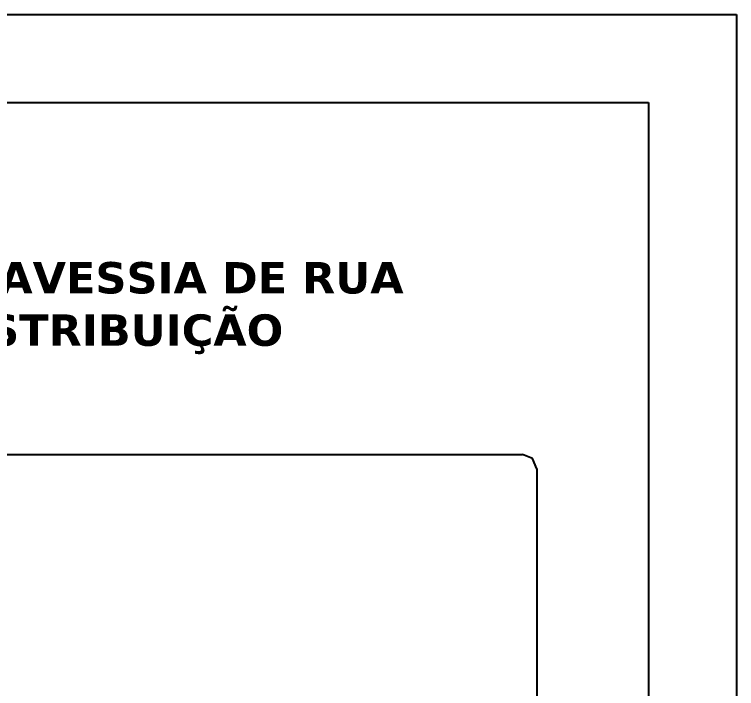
# Model space of a CAD drawing. Header units: millimetres. Extents: x 2300 to 2597, y 2140 to 2350.
# Drawn here: x 2539.5 to 2597, y 2296.3 to 2350 of the extents above; entities that cross this region are included whole.
import ezdxf

# ---------------------------------------------------------------- set-up
doc = ezdxf.new("R2010")
doc.units = ezdxf.units.MM
doc.styles.get("Standard").update_dxf_attribs({"font": 'arial.ttf'})

msp = doc.modelspace()

# ---------------------------------------------------------------- linework, layer by layer
at = {"ltscale": 3}
for p, q in [((2300, 2350), (2597, 2350)), ((2597, 2350), (2597, 2140)), ((2325, 2343), (2590, 2343)), ((2590, 2343), (2590, 2147))]:
    msp.add_line(p, q, dxfattribs=at)
at = {"color": 7, "linetype": 'Continuous', "lineweight": -2, "true_color": 0x000007}
for points in [[(2448.243, 2314.979), (2579.957, 2314.979), (2579.957, 2314.979)], [(2581.099, 2313.837), (2580.769, 2314.649), (2579.957, 2314.979)], [(2581.099, 2313.837), (2581.099, 2212.854), (2581.099, 2212.854)]]:
    msp.add_lwpolyline(points, dxfattribs=at)

# ---------------------------------------------------------------- texts
at = {"insert": (2457.028, 2330.294), "char_height": 2.5, "attachment_point": 1}
msp.add_mtext_dynamic_manual_height_columns('\\pi0.98327;{\\fVerdana|b1|i0|c0|p34;ENTRADA DE SERVIÇO TRIFÁSICA COM TRAVESSIA DE RUA\\P\\pi10.25039;  MEDIÇÃO NO POSTE - RAMAL DE DISTRIBUIÇÃO \\P\\pi43.96345;SUBTERRÂNEO}', width=116.35035, gutter_width=12.5, heights=[0], dxfattribs=at)

doc.saveas('drawing.dxf')
